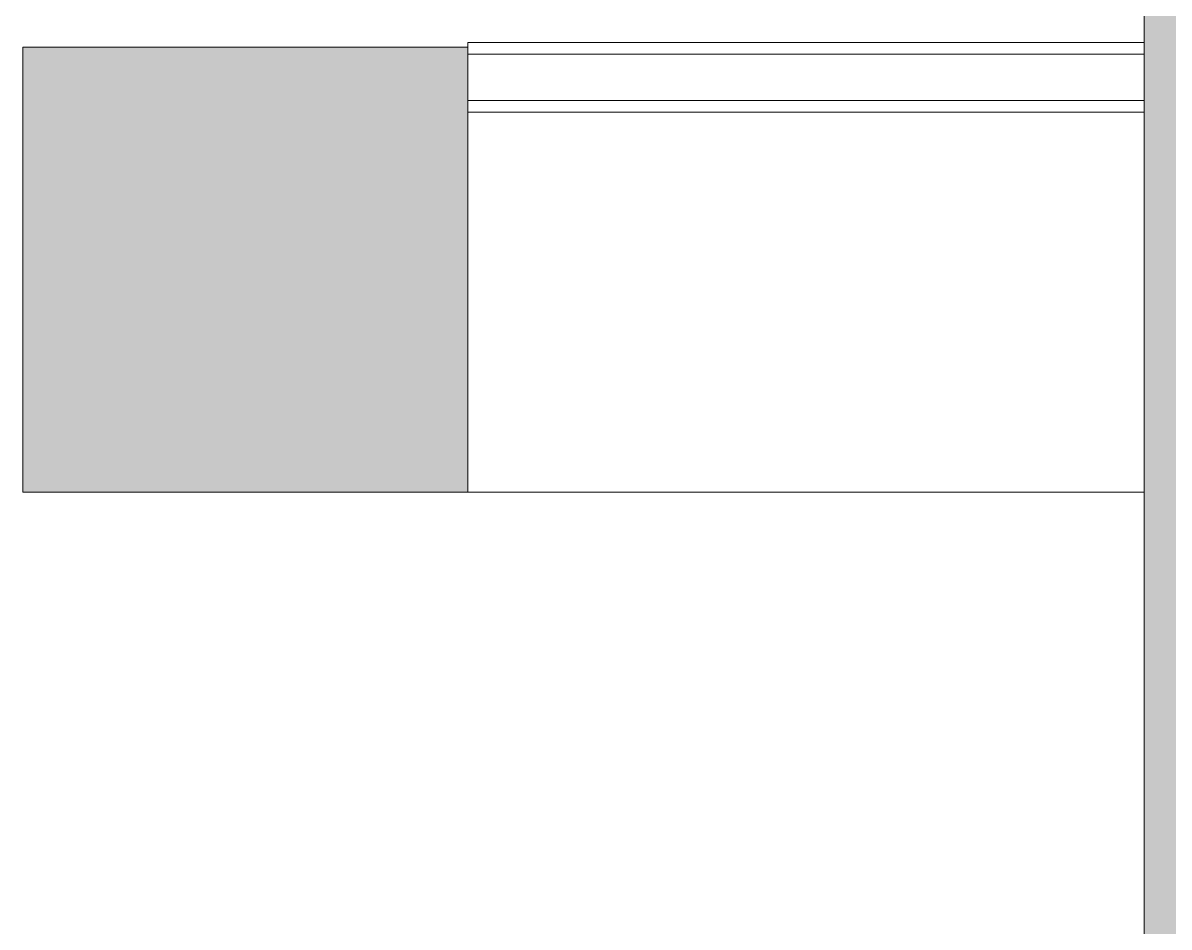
# Model space of a CAD drawing. Header units: inches. Extents: x 587 to 1284, y 1170 to 2052.
# Drawn here: x 1069 to 1130.8, y 1350 to 1398.8 of the extents above; entities that cross this region are included whole.
import ezdxf

# ---------------------------------------------------------------- set-up
doc = ezdxf.new("R2010")
doc.units = ezdxf.units.IN
doc.header["$MEASUREMENT"] = 0
for name, color, linetype, lineweight in [('A-WALL', 113, 'Continuous', 13), ('A-WALL-PATT', 111, 'Continuous', 13), ('B-CL', 7, 'Continuous', 9), ('I-WALL', 2, 'Continuous', 13), ('Q-CASE', 31, 'Continuous', 9), ('S-COLS', 52, 'Continuous', 13), ('Victor Bldg - 7th Floor_LINK_dwg', 8, 'Continuous', 9)]:
    doc.layers.add(name, color=color, linetype=linetype, lineweight=lineweight)

# ---------------------------------------------------------------- blocks, each defined once
blk = doc.blocks.new('Concrete-Rectangular-Column - 24_ x 24_-V1-Level 07  POWER _ SIGNAL')
at = {"layer": 'S-COLS', "lineweight": 9}
blk.add_hatch(color=7, dxfattribs=at).paths.add_polyline_path([(12, -12), (12, 12), (-12, 12), (-12, -12), (7.473, -12)], flags=0)
at = {"layer": 'S-COLS', "color": 8, "lineweight": 20}
for p, q in [((12, 12), (-12, 12)), ((-12, 12), (-12, -12)), ((12, -12), (12, 12)), ((-12, -12), (12, -12))]:
    blk.add_line(p, q, dxfattribs=at)
blk = doc.blocks.new('Victor Bldg - 7th Floor_LINK_dwg-6972240-Level 07  POWER _ SIGNAL')
at = {"layer": 'B-CL', "flags": 128}
blk.add_lwpolyline([(1069, 1397.5), (1093, 1397.5), (1093, 1373.5), (1069, 1373.5)], close=True, dxfattribs=at)
blk = doc.blocks.new('shelves2 - shelves-7728944-Level 07  POWER _ SIGNAL')
at = {"layer": 'Q-CASE'}
blk.add_line((1093, 1373.5), (1129.5, 1373.5), dxfattribs=at)

msp = doc.modelspace()

# ---------------------------------------------------------------- hatches: boundary and pattern name
at = {"layer": 'A-WALL-PATT', "lineweight": 9}
msp.add_hatch(color=7, dxfattribs=at).paths.add_polyline_path([(1131.49, 1305.78), (1133, 1305.78), (1133, 1757.5), (1129.5, 1757.5), (1129.5, 1305.78)], flags=0)
h = msp.add_hatch(dxfattribs=at)
h.set_pattern_fill('FP_1', color=256, style=0, pattern_type=2)
h.set_pattern_definition([(0, (0, 0), (30.72, 7.68), [1.267, -21.773, 1.267, -21.773, -122.88]), (0, (0, 0), (30.72, 7.68), [-46.08, 1.267, -44.813, 1.267, -21.773, -53.76]), (0, (0, 0), (30.72, 7.68), [-115.2, 1.267, -14.093, 1.267, -37.133]), (120, (11.52, 3.84), (-22.011075, 22.7643), [1.267, -21.773, 1.267, -21.773, -122.88]), (120, (11.52, 3.84), (-22.011075, 22.7643), [-46.08, 1.267, -44.813, 1.267, -21.773, -53.76]), (120, (11.52, 3.84), (-22.011075, 22.7643), [-115.2, 1.267, -14.093, 1.267, -37.133]), (240, (15.36, 19.2), (-8.708925, -30.4443), [1.267, -21.773, 1.267, -21.773, -122.88]), (240, (15.36, 19.2), (-8.708925, -30.4443), [-46.08, 1.267, -44.813, 1.267, -21.773, -53.76]), (240, (15.36, 19.2), (-8.708925, -30.4443), [-115.2, 1.267, -14.093, 1.267, -37.133])])
h.paths.add_polyline_path([(1093, 1397.126), (1129.5, 1397.126), (1129.5, 1397.751), (1093, 1397.751), (1093, 1397.523)], flags=0)

# ---------------------------------------------------------------- linework, layer by layer
at = {"layer": 'A-WALL'}
for p, q in [((1129.5, 1754), (1129.5, 1305.78)), ((1093, 1397.751), (1093, 1397.523)), ((1129.5, 1397.126), (1093, 1397.126)), ((1129.5, 1394.626), (1093, 1394.626))]:
    msp.add_line(p, q, dxfattribs=at)
at = {"layer": 'I-WALL'}
for p, q in [((1129.5, 1397.751), (1093, 1397.751)), ((1093, 1394.001), (1129.5, 1394.001))]:
    msp.add_line(p, q, dxfattribs=at)

# ---------------------------------------------------------------- block references
at = {"layer": 'Q-CASE'}
msp.add_blockref('shelves2 - shelves-7728944-Level 07  POWER _ SIGNAL', (0, 0), dxfattribs=at)
at = {"layer": 'S-COLS', "lineweight": 9}
msp.add_blockref('Concrete-Rectangular-Column - 24_ x 24_-V1-Level 07  POWER _ SIGNAL', (1081, 1385.5), dxfattribs=at)
at = {"layer": 'Victor Bldg - 7th Floor_LINK_dwg', "color": 7}
msp.add_blockref('Victor Bldg - 7th Floor_LINK_dwg-6972240-Level 07  POWER _ SIGNAL', (0, 0), dxfattribs=at)

doc.saveas('drawing.dxf')
